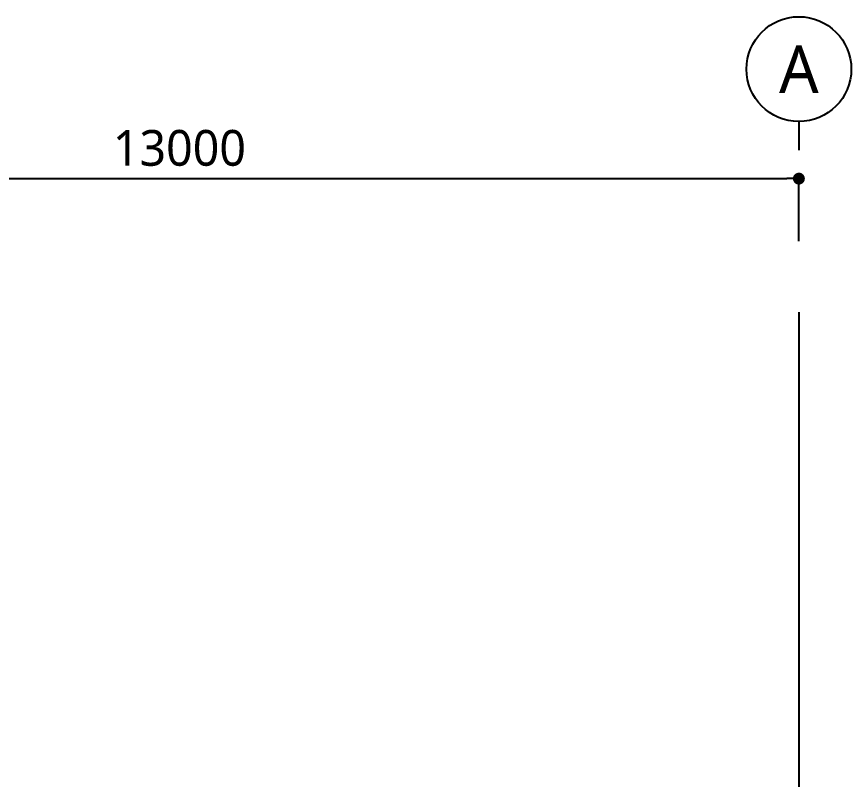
# Model space of a CAD drawing. Header units: millimetres. Extents: x 0 to 268175, y 0 to 74250.
# Drawn here: x 98123 to 106880, y 27798 to 35794 of the extents above; entities that cross this region are included whole.
import ezdxf
from ezdxf.enums import TextEntityAlignment as Align

# ---------------------------------------------------------------- set-up
doc = ezdxf.new("R2010")
doc.units = ezdxf.units.MM
doc.header["$LTSCALE"] = 200
doc.linetypes.add('CEN-GAUN', pattern=[32.2, 30, -1, 0.2, -1])
doc.layers.get('DEFPOINTS').update_dxf_attribs({"color": 137})
doc.layers.add('1 CEN', color=15, linetype='CEN-GAUN')
doc.layers.add('BA', color=9, linetype='Continuous')
doc.styles.add('$0$스타일1', font='malgun.ttf')
doc.styles.get("Standard").update_dxf_attribs({"font": 'malgun.ttf'})
doc.styles.add('맑은고딕', font='malgun.ttf')
doc.dimstyles.new('DIM30', dxfattribs={"dimscale": 30, "dimtxt": 3, "dimasz": 1, "dimexe": 0, "dimexo": 0, "dimgap": 1, "dimtad": 1, "dimdec": 0, "dimzin": 0, "dimdsep": 46, "dimtxsty": 'Standard', "dimblk1": 'DOT', "dimblk2": 'DOT', "dimsah": 1, "dimcen": 0, "dimdle": 2, "dimclrd": 1, "dimclre": 1, "dimclrt": 2, "dimadec": 0, "dimazin": 0, "dimtfac": 1, "dimtdec": 0, "dimtix": 1, "dimtmove": 2, "dimatfit": 3, "dimldrblk": 'DOT', "dimfxl": 1, "dimtolj": 1, "dimtzin": 0, "dimarcsym": 0})

# ---------------------------------------------------------------- blocks, each defined once
blk = doc.blocks.new('_DOT')
at = {"color": 0, "linetype": 'ByBlock'}
blk.add_line((-0.5, 0), (-1, 0), dxfattribs=at)
at = {"color": 0, "linetype": 'ByBlock', "const_width": 0.5}
blk.add_lwpolyline([(-0.25, 0, 1), (0.25, 0, 1)], format="xyb", close=True, dxfattribs=at)
blk = doc.blocks.new('*D4415')
at = {"layer": 'BA', "lineweight": -2}
for p, q in [((93329.9, 33441.5), (93329.9, 34096.4)), ((93454.9, 34096.4), (106204.9, 34096.4)), ((106329.9, 33441.5), (106329.9, 34096.4))]:
    blk.add_line(p, q, dxfattribs=at)
at = {"layer": 'DEFPOINTS', "color": 0}
for p in [(106329.9, 34096.4), (93329.9, 33441.5), (106329.9, 33441.5)]:
    blk.add_point(p, dxfattribs=at)
at = {"layer": 'BA', "linetype": 'ByBlock', "lineweight": -2, "xscale": 125, "yscale": 125, "zscale": 125, "rotation": 180}
blk.add_blockref('_DOT', (93329.9, 34096.4), dxfattribs=at)
at = {"layer": 'BA', "linetype": 'ByBlock', "lineweight": -2, "xscale": 125, "yscale": 125, "zscale": 125}
blk.add_blockref('_DOT', (106329.9, 34096.4), dxfattribs=at)
at = {"layer": 'BA', "insert": (99829.9, 34416.2), "char_height": 375, "attachment_point": 5, "style": '맑은고딕'}
blk.add_mtext('\\A1;13000', dxfattribs=at)

msp = doc.modelspace()

# ---------------------------------------------------------------- linework, layer by layer
at = {"layer": '1 CEN'}
msp.add_line((106329.9, 32695.7), (106329.9, 15535.7), dxfattribs=at)
at = {"layer": 'BA'}
msp.add_line((106329.9, 34694.4), (106329.9, 34394.4), dxfattribs=at)
msp.add_circle((106329.9, 35244.4), 550, dxfattribs=at)

# ---------------------------------------------------------------- texts
at = {"layer": 'BA', "style": '$0$스타일1'}
msp.add_text('A', height=500, dxfattribs=at).set_placement((106329.9, 35244.4), align=Align.MIDDLE)

# ---------------------------------------------------------------- dimensions: what is measured, and where the dimension line sits
at = {"layer": 'BA'}
dim = msp.add_linear_dim(base=(106329.9, 34096.4), p1=(93329.9, 33441.5), p2=(106329.9, 33441.5), angle=180, dimstyle='DIM30', override={"dimscale": 125, "dimtxsty": '맑은고딕', "dimclrd": 256, "dimclre": 256, "dimclrt": 256, "dimldrblk": 'DOT'}, dxfattribs=at)
dim.commit()
dim.dimension.update_dxf_attribs({"geometry": '*D4415', "text_midpoint": (99829.9, 34416.2)})

doc.saveas('drawing.dxf')
